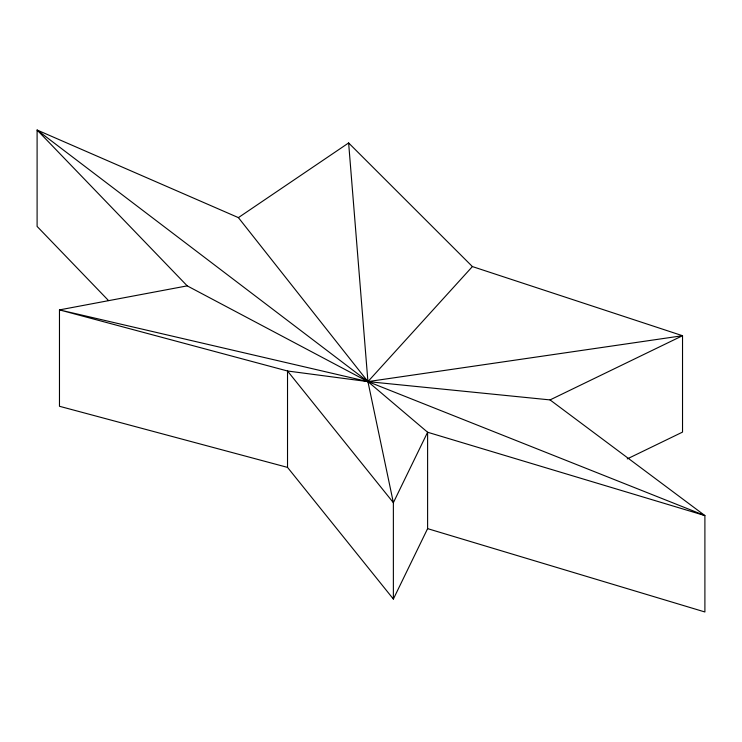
<?xml version="1.0" encoding="UTF-8"?>
<svg xmlns="http://www.w3.org/2000/svg" width="742" height="742" viewBox="0 0 742 742"><rect width="100%" height="100%" fill="white"/><g stroke="black" fill="none" stroke-linecap="round" stroke-linejoin="round"><path stroke-width="1.11" d="M427.605 528.638L704.9 611.974L704.9 515.579L367.93 381.611L187.207 285.865L59.471 309.896L59.471 406.282L287.525 467.386L393.371 599.054L427.605 528.638L427.605 432.243L367.93 381.611L37.1 130.026L37.1 226.421L108.545 300.584M627.25 458.899L682.529 432.104L682.529 335.718L472.404 266.573L367.93 381.611L393.371 502.668L393.371 599.054M187.207 285.865L37.1 130.026L238.395 217.619L348.629 142.946L472.404 266.573M550.054 399.91L682.529 335.718L367.93 381.611L287.525 371L59.471 309.896L367.93 381.611L550.054 399.91L704.9 515.579L427.605 432.243L393.371 502.668L287.525 371L287.525 467.386M238.395 217.619L367.93 381.611L348.629 142.946"/></g></svg>
